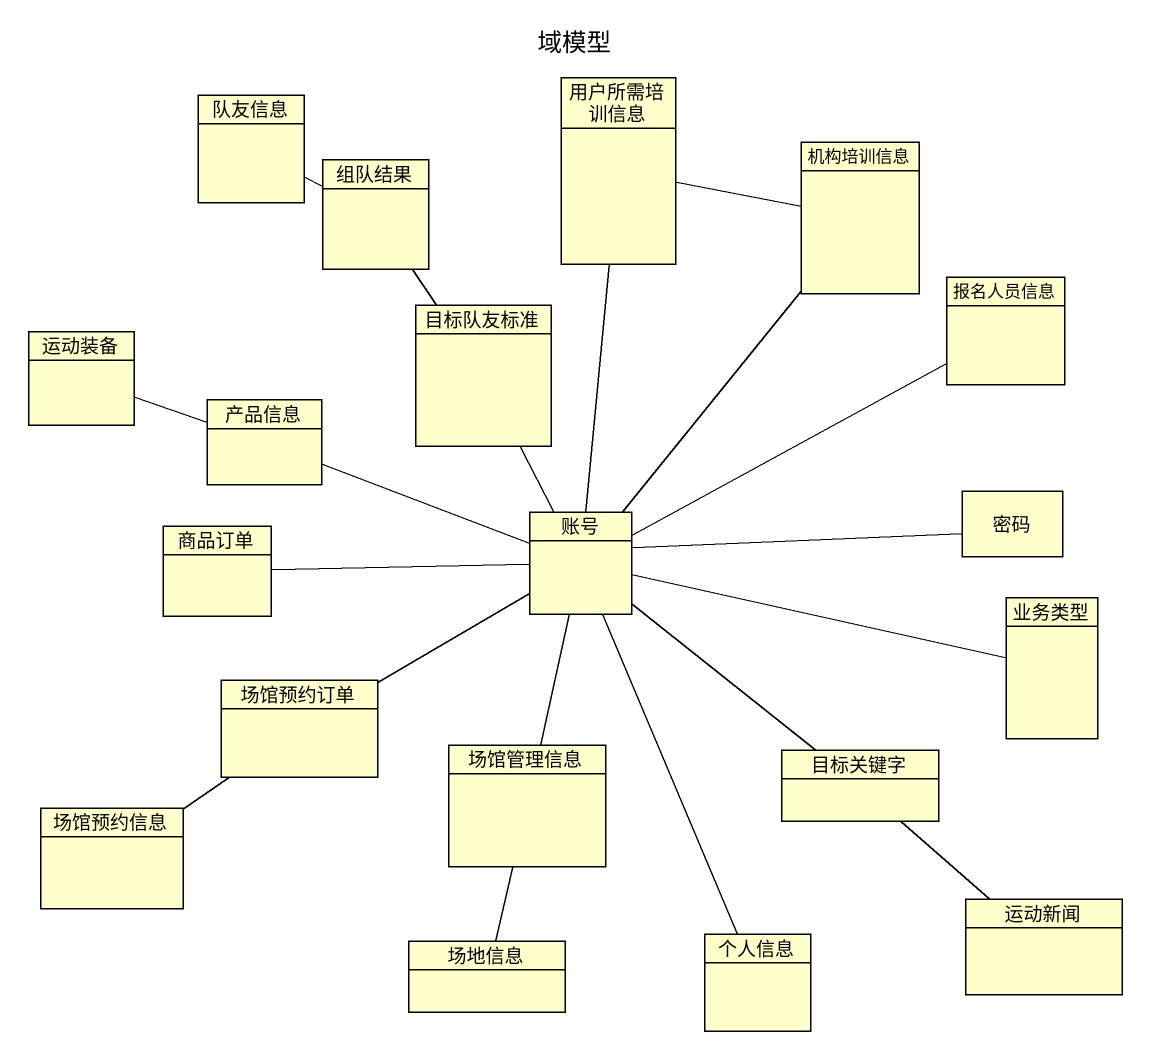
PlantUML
@startuml
title 域模型
hide circle
hide empty members
class 队友信息
class 用户所需培训信息
class 机构培训信息
class 组队结果
class 目标队友标准
class 报名人员信息
class 运动装备
class 产品信息
class 商品订单
class 账号
class 密码
class 业务类型
class 场馆预约订单
class 场馆管理信息
class 目标关键字
class 场馆预约信息
class 个人信息
class 运动新闻
class 场地信息
队友信息 -right- 组队结果
用户所需培训信息 -- 账号
机构培训信息 -left- 用户所需培训信息
机构培训信息 -- 账号
组队结果 -- 目标队友标准
目标队友标准 -- 账号
产品信息 -left- 运动装备
账号 -right- 报名人员信息
账号 -left- 产品信息
账号 -left- 商品订单
账号 -right- 密码
账号 -right- 业务类型
账号 -- 场馆管理信息
账号 -- 目标关键字
账号 -- 个人信息
场馆预约订单 -right- 账号
场馆管理信息 -- 场地信息
目标关键字 -- 运动新闻
场馆预约信息 -up- 场馆预约订单
@enduml
